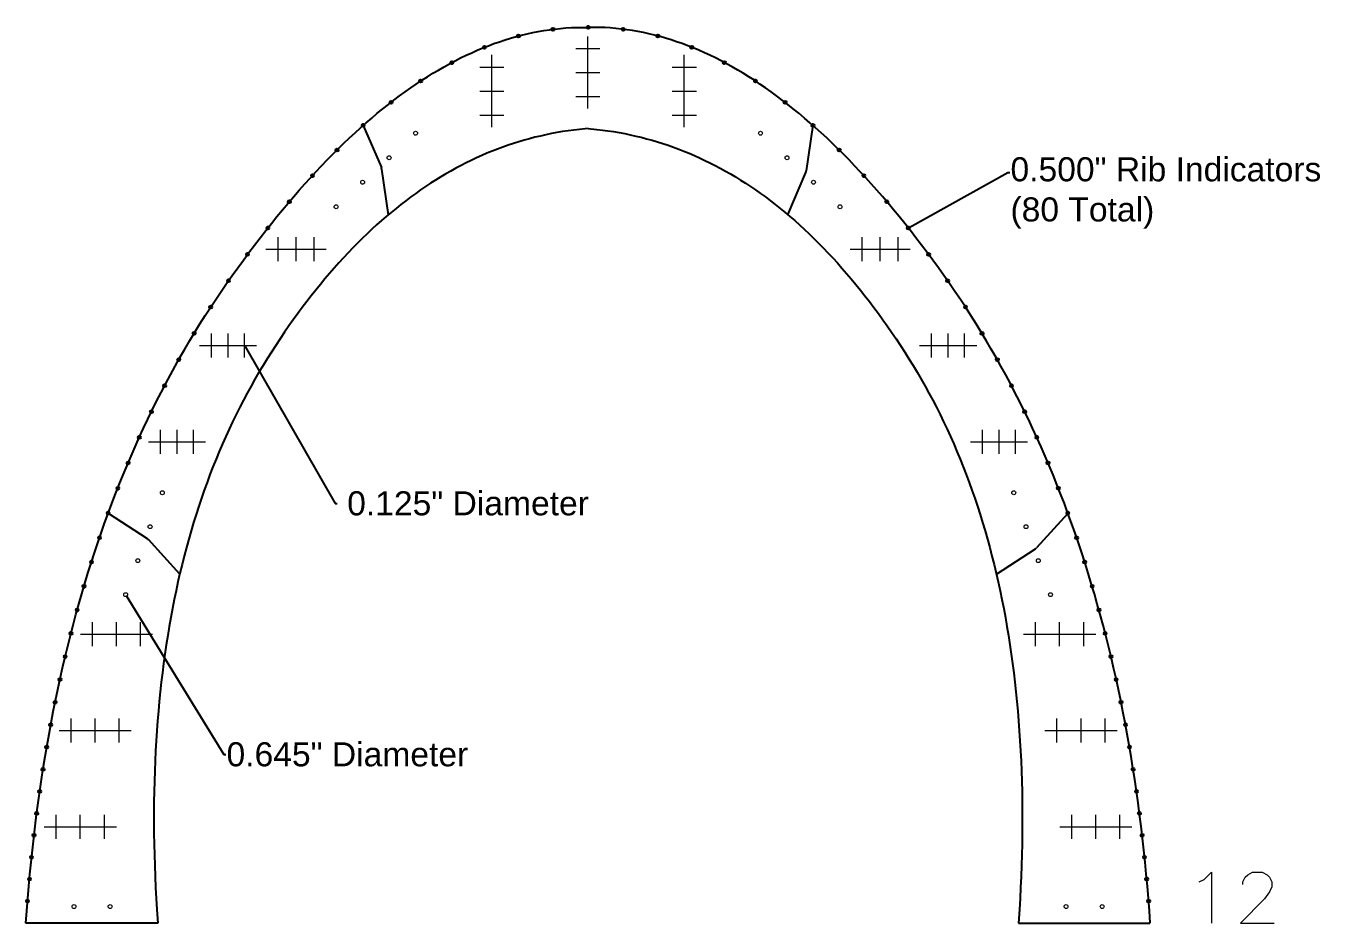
# Model space of a CAD drawing. Header units: inches. Extents: x -1683 to 11264, y -1696 to 865.
# Drawn here: x 1072.2 to 1287.4, y 194.8 to 343.9 of the extents above; entities that cross this region are included whole.
import ezdxf
from ezdxf import colors
from ezdxf.entities.mleader import LeaderData, LeaderLine
from ezdxf.math import Vec2, Vec3

# ---------------------------------------------------------------- set-up
doc = ezdxf.new("R2010")
doc.units = ezdxf.units.IN
doc.header["$MEASUREMENT"] = 0
doc.header["$PDMODE"] = 2
doc.header["$PDSIZE"] = 2
doc.layers.add('Annotation', color=7, linetype='Continuous', lineweight=9)
doc.layers.add('Drilling', color=3, linetype='Continuous', lineweight=13)
doc.layers.add('OLD1', color=1, linetype='Continuous')
doc.styles.get("Standard").update_dxf_attribs({"font": 'Arial.ttf'})

# ---------------------------------------------------------------- blocks, each defined once
blk = doc.blocks.new('*U64')
at = {"layer": 'Drilling'}
blk.add_point((0, 0), dxfattribs=at)
blk = doc.blocks.new('*U65')
at = {"layer": 'Drilling', "color": 0, "linetype": 'ByBlock', "lineweight": -2, "transparency": 16777216}
for p in [(0, 0), (4, 0), (8, 0)]:
    blk.add_blockref('*U64', p, dxfattribs=at)
blk = doc.blocks.new('*U66')
at = {"layer": 'Drilling'}
blk.add_point((0, 0), dxfattribs=at)
blk = doc.blocks.new('*U67')
at = {"layer": 'Drilling', "color": 0, "linetype": 'ByBlock', "lineweight": -2, "transparency": 16777216}
for p in [(0, 0), (4, 0), (8, 0)]:
    blk.add_blockref('*U66', p, dxfattribs=at)
blk = doc.blocks.new('*U68')
at = {"layer": 'Drilling'}
blk.add_point((0, 0), dxfattribs=at)
blk = doc.blocks.new('*U69')
at = {"layer": 'Drilling', "color": 0, "linetype": 'ByBlock', "lineweight": -2, "transparency": 16777216}
for p in [(0, 0), (4, 0), (8, 0)]:
    blk.add_blockref('*U68', p, dxfattribs=at)
blk = doc.blocks.new('*U70')
at = {"layer": 'Drilling'}
blk.add_point((0, 0), dxfattribs=at)
blk = doc.blocks.new('*U71')
at = {"layer": 'Drilling', "color": 0, "linetype": 'ByBlock', "lineweight": -2, "transparency": 16777216}
for p in [(0, 0), (2.75, 0), (5.5, 0)]:
    blk.add_blockref('*U70', p, dxfattribs=at)
blk = doc.blocks.new('*U72')
at = {"layer": 'Drilling'}
blk.add_point((0, 0), dxfattribs=at)
blk = doc.blocks.new('*U73')
at = {"layer": 'Drilling', "color": 0, "linetype": 'ByBlock', "lineweight": -2, "transparency": 16777216}
for p in [(0, 0), (2.75, 0), (5.5, 0)]:
    blk.add_blockref('*U72', p, dxfattribs=at)
blk = doc.blocks.new('*U74')
at = {"layer": 'Drilling'}
blk.add_point((0, 0), dxfattribs=at)
blk = doc.blocks.new('*U75')
at = {"layer": 'Drilling', "color": 0, "linetype": 'ByBlock', "lineweight": -2, "transparency": 16777216}
for p in [(0, 0), (3, 0), (6, 0)]:
    blk.add_blockref('*U74', p, dxfattribs=at)
blk = doc.blocks.new('*U76')
at = {"layer": 'Drilling'}
blk.add_point((0, 0), dxfattribs=at)
blk = doc.blocks.new('*U77')
at = {"layer": 'Drilling', "color": 0, "linetype": 'ByBlock', "lineweight": -2, "transparency": 16777216}
for p in [(0, 0), (4, 0), (8, 0)]:
    blk.add_blockref('*U76', p, dxfattribs=at)
blk = doc.blocks.new('*U78')
at = {"layer": 'Drilling'}
blk.add_point((0, 0), dxfattribs=at)
blk = doc.blocks.new('*U79')
at = {"layer": 'Drilling', "color": 0, "linetype": 'ByBlock', "lineweight": -2, "transparency": 16777216}
for p in [(0, 0), (4, 0), (8, 0)]:
    blk.add_blockref('*U78', p, dxfattribs=at)
blk = doc.blocks.new('*U80')
at = {"layer": 'Drilling'}
blk.add_point((0, 0), dxfattribs=at)
blk = doc.blocks.new('*U81')
at = {"layer": 'Drilling', "color": 0, "linetype": 'ByBlock', "lineweight": -2, "transparency": 16777216}
for p in [(0, 0), (4, 0), (8, 0)]:
    blk.add_blockref('*U80', p, dxfattribs=at)
blk = doc.blocks.new('*U82')
at = {"layer": 'Drilling'}
blk.add_point((0, 0), dxfattribs=at)
blk = doc.blocks.new('*U83')
at = {"layer": 'Drilling', "color": 0, "linetype": 'ByBlock', "lineweight": -2, "transparency": 16777216}
for p in [(0, 0), (4, 0), (8, 0)]:
    blk.add_blockref('*U82', p, dxfattribs=at)
blk = doc.blocks.new('*U84')
at = {"layer": 'Drilling'}
blk.add_point((0, 0), dxfattribs=at)
blk = doc.blocks.new('*U85')
at = {"layer": 'Drilling', "color": 0, "linetype": 'ByBlock', "lineweight": -2, "transparency": 16777216}
for p in [(0, 0), (4, 0), (8, 0)]:
    blk.add_blockref('*U84', p, dxfattribs=at)
blk = doc.blocks.new('*U86')
at = {"layer": 'Drilling'}
blk.add_point((0, 0), dxfattribs=at)
blk = doc.blocks.new('*U87')
at = {"layer": 'Drilling', "color": 0, "linetype": 'ByBlock', "lineweight": -2, "transparency": 16777216}
for p in [(0, 0), (2.75, 0), (5.5, 0)]:
    blk.add_blockref('*U86', p, dxfattribs=at)
blk = doc.blocks.new('*U88')
at = {"layer": 'Drilling'}
blk.add_point((0, 0), dxfattribs=at)
blk = doc.blocks.new('*U89')
at = {"layer": 'Drilling', "color": 0, "linetype": 'ByBlock', "lineweight": -2, "transparency": 16777216}
for p in [(0, 0), (2.75, 0), (5.5, 0)]:
    blk.add_blockref('*U88', p, dxfattribs=at)
blk = doc.blocks.new('*U90')
at = {"layer": 'Drilling'}
blk.add_point((0, 0), dxfattribs=at)
blk = doc.blocks.new('*U91')
at = {"layer": 'Drilling', "color": 0, "linetype": 'ByBlock', "lineweight": -2, "transparency": 16777216}
for p in [(0, 0), (3, 0), (6, 0)]:
    blk.add_blockref('*U90', p, dxfattribs=at)
blk = doc.blocks.new('*U92')
at = {"layer": 'Drilling'}
blk.add_point((0, 0), dxfattribs=at)
blk = doc.blocks.new('*U93')
at = {"layer": 'Drilling', "color": 0, "linetype": 'ByBlock', "lineweight": -2, "transparency": 16777216}
for p in [(0, 0), (4, 0), (8, 0)]:
    blk.add_blockref('*U92', p, dxfattribs=at)

msp = doc.modelspace()

# ---------------------------------------------------------------- linework, layer by layer
for p, q in [((1128.29466, 327.39499), (1131.31872, 320.38901)), ((1203.03548, 327.42089), (1201.94865, 319.85061)), ((1132.47728, 312.56453), (1131.39045, 320.13482)), ((1198.88212, 312.56453), (1201.87883, 319.60088)), ((1085.91143, 262.96619), (1092.40179, 258.72718)), ((1245.46044, 262.93279), (1240.24309, 257.21584)), ((1097.79849, 252.81367), (1092.59636, 258.561)), ((1233.56091, 252.81367), (1240.05127, 257.05268)), ((1094.146, 194.83765), (1072.22002, 194.83765)), ((1237.2134, 194.83765), (1259.06534, 194.83765))]:
    msp.add_line(p, q)
for points in [[(1072.22002, 194.83765), (1072.3681, 196.88986), (1072.52848, 198.9303), (1072.70118, 200.95898), (1072.88619, 202.97589), (1073.08352, 204.98104), (1073.29316, 206.97442), (1073.51511, 208.95603), (1073.74937, 210.92587), (1073.99595, 212.88395), (1074.25483, 214.83026), (1074.52603, 216.76481), (1074.80955, 218.68758), (1075.10537, 220.59859), (1075.41351, 222.49784), (1075.73396, 224.38532), (1076.06673, 226.26103), (1076.4118, 228.12497), (1076.76919, 229.97714), (1077.13889, 231.81755), (1077.52091, 233.6462), (1077.91523, 235.46307), (1078.32187, 237.26818), (1078.74082, 239.06152), (1079.17209, 240.8431), (1079.61566, 242.61291), (1080.07155, 244.37095), (1080.53975, 246.11722), (1081.02027, 247.85173), (1081.51309, 249.57447), (1082.01823, 251.28545), (1082.53569, 252.98465), (1083.06545, 254.67209), (1083.60753, 256.34777), (1084.16192, 258.01167), (1084.72862, 259.66381), (1085.30763, 261.30419), (1085.89896, 262.93279), (1086.5026, 264.54963), (1087.11856, 266.15471), (1087.74682, 267.74801), (1088.3874, 269.32955), (1089.04029, 270.89932), (1089.70549, 272.45733), (1090.38301, 274.00357), (1091.07283, 275.53804), (1091.77498, 277.06074), (1092.48943, 278.57168), (1093.21619, 280.07085), (1093.95527, 281.55826), (1094.70666, 283.0339), (1095.47037, 284.49777), (1096.24638, 285.94987), (1097.03471, 287.39021), (1097.83535, 288.81878), (1098.64831, 290.23558), (1099.47357, 291.64062), (1100.31115, 293.03389), (1101.16104, 294.41539), (1102.02325, 295.78513), (1102.89777, 297.14309), (1103.78459, 298.4893), (1104.68374, 299.82373), (1105.59519, 301.1464), (1106.51896, 302.4573), (1107.44879, 303.752), (1108.37846, 305.02604), (1109.30794, 306.27944), (1110.23726, 307.51219), (1111.1664, 308.72428), (1112.09536, 309.91573), (1113.02415, 311.08653), (1113.95276, 312.23668), (1114.8812, 313.36618), (1115.80947, 314.47503), (1116.73756, 315.56324), (1117.66547, 316.63079), (1118.59321, 317.67769), (1119.52078, 318.70395), (1120.44817, 319.70955), (1121.37539, 320.69451), (1122.30243, 321.65881), (1123.2293, 322.60247), (1124.15599, 323.52548), (1125.08251, 324.42783), (1126.00885, 325.30954), (1126.93502, 326.1706), (1127.86101, 327.01101), (1128.78683, 327.83077), (1129.71248, 328.62989), (1130.63795, 329.40835), (1131.56324, 330.16616), (1132.48836, 330.90332), (1133.41331, 331.61984), (1134.33808, 332.3157), (1135.26268, 332.99092), (1136.1871, 333.64549), (1137.11134, 334.2794), (1138.03542, 334.89267), (1138.95931, 335.48529), (1139.88304, 336.05726), (1140.80659, 336.60858), (1141.72996, 337.13925), (1142.65316, 337.64927), (1143.57618, 338.13864), (1144.49903, 338.60736), (1145.42171, 339.05544), (1146.34421, 339.48286), (1147.26653, 339.88964), (1148.18869, 340.27576), (1149.11066, 340.64124), (1150.03246, 340.98606), (1150.95409, 341.31024), (1151.87554, 341.61377), (1152.79682, 341.89665), (1153.71792, 342.15888), (1154.63885, 342.40046), (1155.55961, 342.62139), (1156.48018, 342.82167), (1157.40059, 343.0013), (1158.32082, 343.16028), (1159.24087, 343.29862), (1160.16075, 343.4163), (1161.08046, 343.51334), (1161.99999, 343.58972), (1162.91935, 343.64546), (1163.83853, 343.68055), (1164.75753, 343.69498), (1165.6797, 343.68877)], [(1259.13938, 194.83765), (1258.99131, 196.88986), (1258.83092, 198.9303), (1258.65822, 200.95898), (1258.47321, 202.97589), (1258.27588, 204.98104), (1258.06624, 206.97442), (1257.84429, 208.95603), (1257.61003, 210.92587), (1257.36345, 212.88395), (1257.10457, 214.83026), (1256.83337, 216.76481), (1256.54985, 218.68758), (1256.25403, 220.59859), (1255.94589, 222.49784), (1255.62544, 224.38532), (1255.29267, 226.26103), (1254.9476, 228.12497), (1254.59021, 229.97714), (1254.22051, 231.81755), (1253.8385, 233.6462), (1253.44417, 235.46307), (1253.03753, 237.26818), (1252.61858, 239.06152), (1252.18732, 240.8431), (1251.74374, 242.61291), (1251.28785, 244.37095), (1250.81965, 246.11722), (1250.33913, 247.85173), (1249.84631, 249.57447), (1249.34117, 251.28545), (1248.82371, 252.98465), (1248.29395, 254.67209), (1247.75187, 256.34777), (1247.19748, 258.01167), (1246.63078, 259.66381), (1246.05177, 261.30419), (1245.46044, 262.93279), (1244.8568, 264.54963), (1244.24085, 266.15471), (1243.61258, 267.74801), (1242.972, 269.32955), (1242.31911, 270.89932), (1241.65391, 272.45733), (1240.97639, 274.00357), (1240.28657, 275.53804), (1239.58443, 277.06074), (1238.86997, 278.57168), (1238.14321, 280.07085), (1237.40413, 281.55826), (1236.65274, 283.0339), (1235.88903, 284.49777), (1235.11302, 285.94987), (1234.32469, 287.39021), (1233.52405, 288.81878), (1232.71109, 290.23558), (1231.88583, 291.64062), (1231.04825, 293.03389), (1230.19836, 294.41539), (1229.33615, 295.78513), (1228.46164, 297.14309), (1227.57481, 298.4893), (1226.67566, 299.82373), (1225.76421, 301.1464), (1224.84044, 302.4573), (1223.91061, 303.752), (1222.98094, 305.02604), (1222.05146, 306.27944), (1221.12214, 307.51219), (1220.19301, 308.72428), (1219.26404, 309.91573), (1218.33525, 311.08653), (1217.40664, 312.23668), (1216.4782, 313.36618), (1215.54993, 314.47503), (1214.62184, 315.56324), (1213.69393, 316.63079), (1212.76619, 317.67769), (1211.83862, 318.70395), (1210.91123, 319.70955), (1209.98401, 320.69451), (1209.05697, 321.65881), (1208.13011, 322.60247), (1207.20341, 323.52548), (1206.27689, 324.42783), (1205.35055, 325.30954), (1204.42438, 326.1706), (1203.49839, 327.01101), (1202.57257, 327.83077), (1201.64692, 328.62989), (1200.72145, 329.40835), (1199.79616, 330.16616), (1198.87104, 330.90332), (1197.94609, 331.61984), (1197.02132, 332.3157), (1196.09673, 332.99092), (1195.1723, 333.64549), (1194.24806, 334.2794), (1193.32398, 334.89267), (1192.40009, 335.48529), (1191.47636, 336.05726), (1190.55281, 336.60858), (1189.62944, 337.13925), (1188.70624, 337.64927), (1187.78322, 338.13864), (1186.86037, 338.60736), (1185.93769, 339.05544), (1185.01519, 339.48286), (1184.09287, 339.88964), (1183.17072, 340.27576), (1182.24874, 340.64124), (1181.32694, 340.98606), (1180.40531, 341.31024), (1179.48386, 341.61377), (1178.56258, 341.89665), (1177.64148, 342.15888), (1176.72055, 342.40046), (1175.7998, 342.62139), (1174.87922, 342.82167), (1173.95881, 343.0013), (1173.03858, 343.16028), (1172.11853, 343.29862), (1171.19865, 343.4163), (1170.27894, 343.51334), (1169.35941, 343.58972), (1168.44006, 343.64546), (1167.52087, 343.68055), (1166.60187, 343.69498), (1165.6797, 343.68877)], [(1165.6797, 326.8838), (1165.19417, 326.842), (1164.24798, 326.74483), (1163.30682, 326.63243), (1162.37062, 326.5048), (1161.4393, 326.36195), (1160.51278, 326.20389), (1159.59096, 326.03063), (1158.67377, 325.84217), (1157.76112, 325.63849), (1156.85291, 325.41959), (1155.94907, 325.18546), (1155.0495, 324.93607), (1154.15413, 324.6714), (1153.26287, 324.39143), (1152.37563, 324.09611), (1151.49235, 323.78542), (1150.61293, 323.45932), (1149.73732, 323.11776), (1148.86542, 322.7607), (1147.99719, 322.38808), (1147.13255, 321.99986), (1146.27143, 321.59598), (1145.41379, 321.17638), (1144.55958, 320.741), (1143.70873, 320.28979), (1142.86121, 319.82268), (1142.01697, 319.3396), (1141.17599, 318.8405), (1140.33822, 318.32531), (1139.50364, 317.79397), (1138.67222, 317.2464), (1137.84394, 316.68256), (1137.01879, 316.10237), (1136.19676, 315.50577), (1135.37784, 314.8927), (1134.56201, 314.26311), (1133.74929, 313.61693), (1132.93966, 312.95411), (1132.13314, 312.27458), (1131.32974, 311.57831), (1130.52946, 310.86523), (1129.73231, 310.1353), (1128.93831, 309.38846), (1128.14748, 308.62468), (1127.35983, 307.84392), (1126.57539, 307.04612), (1125.79417, 306.23125), (1125.01621, 305.39928), (1124.24152, 304.55017), (1123.47012, 303.68388), (1122.70206, 302.80039), (1121.93735, 301.89966), (1121.17602, 300.98168), (1120.4181, 300.04642), (1119.66362, 299.09385), (1118.9126, 298.12395), (1118.16509, 297.13671), (1117.42109, 296.1321), (1116.68066, 295.11011), (1115.9438, 294.07073), (1115.21056, 293.01394), (1114.48096, 291.93974), (1113.75503, 290.8481), (1113.03559, 289.74331), (1112.3299, 288.63272), (1111.6397, 287.51515), (1110.96227, 286.38634), (1110.29762, 285.24625), (1109.64574, 284.09483), (1109.00661, 282.93206), (1108.38025, 281.75791), (1107.76664, 280.57232), (1107.16578, 279.37528), (1106.57768, 278.16674), (1106.00234, 276.94668), (1105.43975, 275.71505), (1104.88994, 274.47183), (1104.35289, 273.21699), (1103.82863, 271.95049), (1103.31715, 270.67231), (1102.81846, 269.38242), (1102.33259, 268.08079), (1101.85952, 266.76738), (1101.39929, 265.44219), (1100.95191, 264.10518), (1100.51737, 262.75633), (1100.09571, 261.39561), (1099.68693, 260.02301), (1099.29105, 258.63851), (1098.90809, 257.24208), (1098.53806, 255.83371), (1098.18098, 254.41338), (1097.83687, 252.98107), (1097.50574, 251.53677), (1097.18762, 250.08047), (1096.88251, 248.61215), (1096.59044, 247.1318), (1096.31143, 245.63941), (1096.04549, 244.13497), (1095.79264, 242.61847), (1095.5529, 241.0899), (1095.32629, 239.54926), (1095.11283, 237.99654), (1094.91253, 236.43173), (1094.72541, 234.85483), (1094.5515, 233.26583), (1094.3908, 231.66473), (1094.24333, 230.05152), (1094.10912, 228.42622), (1093.98817, 226.78881), (1093.88051, 225.13929), (1093.78615, 223.47766), (1093.70511, 221.80393), (1093.63739, 220.11809), (1093.58303, 218.42014), (1093.54202, 216.71009), (1093.5144, 214.98794), (1093.50016, 213.25369), (1093.49933, 211.50735), (1093.51192, 209.74891), (1093.53794, 207.97839), (1093.57741, 206.19577), (1093.63033, 204.40108), (1093.69672, 202.59431), (1093.7766, 200.77546), (1093.86997, 198.94455), (1093.97699, 197.099), (1094.146, 194.83765)], [(1165.6797, 326.8838), (1166.16523, 326.842), (1167.11143, 326.74483), (1168.05258, 326.63243), (1168.98878, 326.5048), (1169.9201, 326.36195), (1170.84662, 326.20389), (1171.76844, 326.03063), (1172.68563, 325.84217), (1173.59829, 325.63849), (1174.50649, 325.41959), (1175.41033, 325.18546), (1176.3099, 324.93607), (1177.20527, 324.6714), (1178.09653, 324.39143), (1178.98377, 324.09611), (1179.86705, 323.78542), (1180.74647, 323.45932), (1181.62208, 323.11776), (1182.49398, 322.7607), (1183.36221, 322.38808), (1184.22686, 321.99986), (1185.08797, 321.59598), (1185.94561, 321.17638), (1186.79982, 320.741), (1187.65067, 320.28979), (1188.49819, 319.82268), (1189.34243, 319.3396), (1190.18341, 318.8405), (1191.02118, 318.32531), (1191.85577, 317.79397), (1192.68718, 317.2464), (1193.51546, 316.68256), (1194.34061, 316.10237), (1195.16264, 315.50577), (1195.98156, 314.8927), (1196.79739, 314.26311), (1197.61011, 313.61693), (1198.41974, 312.95411), (1199.22626, 312.27458), (1200.02966, 311.57831), (1200.82995, 310.86523), (1201.62709, 310.1353), (1202.42109, 309.38846), (1203.21192, 308.62468), (1203.99957, 307.84392), (1204.78401, 307.04612), (1205.56523, 306.23125), (1206.3432, 305.39928), (1207.11789, 304.55017), (1207.88928, 303.68388), (1208.65734, 302.80039), (1209.42205, 301.89966), (1210.18338, 300.98168), (1210.9413, 300.04642), (1211.69578, 299.09385), (1212.4468, 298.12395), (1213.19432, 297.13671), (1213.93831, 296.1321), (1214.67875, 295.11011), (1215.4156, 294.07073), (1216.14884, 293.01394), (1216.87844, 291.93974), (1217.60437, 290.8481), (1218.32381, 289.74331), (1219.0295, 288.63272), (1219.71971, 287.51515), (1220.39713, 286.38634), (1221.06178, 285.24625), (1221.71366, 284.09483), (1222.35279, 282.93206), (1222.97915, 281.75791), (1223.59277, 280.57232), (1224.19362, 279.37528), (1224.78172, 278.16674), (1225.35706, 276.94668), (1225.91965, 275.71505), (1226.46946, 274.47183), (1227.00651, 273.21699), (1227.53077, 271.95049), (1228.04225, 270.67231), (1228.54094, 269.38242), (1229.02682, 268.08079), (1229.49988, 266.76738), (1229.96011, 265.44219), (1230.4075, 264.10518), (1230.84203, 262.75633), (1231.26369, 261.39561), (1231.67247, 260.02301), (1232.06835, 258.63851), (1232.45131, 257.24208), (1232.82134, 255.83371), (1233.17842, 254.41338), (1233.52253, 252.98107), (1233.85366, 251.53677), (1234.17179, 250.08047), (1234.47689, 248.61215), (1234.76896, 247.1318), (1235.04798, 245.63941), (1235.31392, 244.13497), (1235.56676, 242.61847), (1235.8065, 241.0899), (1236.03311, 239.54926), (1236.24657, 237.99654), (1236.44687, 236.43173), (1236.63399, 234.85483), (1236.8079, 233.26583), (1236.9686, 231.66473), (1237.11607, 230.05152), (1237.25028, 228.42622), (1237.37123, 226.78881), (1237.47889, 225.13929), (1237.57325, 223.47766), (1237.65429, 221.80393), (1237.72201, 220.11809), (1237.77637, 218.42014), (1237.81738, 216.71009), (1237.845, 214.98794), (1237.85924, 213.25369), (1237.86007, 211.50735), (1237.84748, 209.74891), (1237.82146, 207.97839), (1237.78199, 206.19577), (1237.72907, 204.40108), (1237.66268, 202.59431), (1237.5828, 200.77546), (1237.48943, 198.94455), (1237.38241, 197.099), (1237.2134, 194.83765)]]:
    msp.add_lwpolyline(points)
for points in [[(1131.39045, 320.13482), (1131.37794, 320.22197), (1131.35361, 320.30818), (1131.31872, 320.38901)], [(1201.87883, 319.60088), (1201.9127, 319.6804), (1201.93637, 319.76505), (1201.94865, 319.85061)], [(1092.40179, 258.72718), (1092.4732, 258.68054), (1092.53912, 258.62423), (1092.59636, 258.561)], [(1240.05127, 257.05268), (1240.12154, 257.09858), (1240.1865, 257.15383), (1240.24309, 257.21584)]]:
    msp.add_open_spline(points, degree=3)
at = {"layer": 'Annotation'}
for points in [[(1267.29576, 201.66973), (1268.09953, 202.07162), (1269.3052, 203.27728), (1269.3052, 194.83764)], [(1274.52974, 201.26784), (1274.52974, 201.66973), (1274.93163, 202.47351), (1275.33352, 202.8754), (1276.13729, 203.27728), (1277.74485, 203.27728), (1278.54862, 202.8754), (1278.95051, 202.47351), (1279.3524, 201.66973), (1279.3524, 200.86596), (1278.95051, 200.06218), (1278.14673, 198.85652), (1274.12785, 194.83764), (1279.75429, 194.83764)]]:
    msp.add_lwpolyline(points, dxfattribs=at)
at = {"layer": 'Drilling'}
for centre in [(1137.00788, 326.10367), (1194.35152, 326.10367), (1132.60303, 322.0297), (1198.75637, 322.0297), (1128.19818, 317.95573), (1203.16122, 317.95573), (1123.79332, 313.88175), (1207.56608, 313.88175), (1094.90819, 266.3562), (1236.45121, 266.3562), (1092.87271, 260.71202), (1238.4867, 260.71202), (1090.83722, 255.06784), (1240.52218, 255.06784), (1088.80173, 249.42366), (1242.55767, 249.42366), (1080.22003, 197.58765), (1086.22003, 197.58765), (1245.13937, 197.58765), (1251.13937, 197.58765)]:
    msp.add_circle(centre, 0.3225, dxfattribs=at)
at = {"layer": 'OLD1'}
for centre in [(1154.07784, 342.25329), (1159.84362, 343.37573), (1165.6797, 343.68877), (1171.51578, 343.37573), (1177.28156, 342.25329), (1148.45354, 340.38075), (1182.90586, 340.38075), (1143.029, 337.84853), (1188.3304, 337.84853), (1137.84603, 334.76698), (1193.51338, 334.76698), (1132.93092, 331.24615), (1198.42849, 331.24615), (1128.29466, 327.39499), (1203.06474, 327.39499), (1123.93727, 323.30763), (1207.42213, 323.30763), (1119.85094, 319.06195), (1211.50847, 319.06195), (1116.02136, 314.72348), (1215.33804, 314.72348), (1112.43222, 310.34037), (1218.92718, 310.34037), (1109.06452, 305.95119), (1222.29488, 305.95119), (1105.90095, 301.58029), (1225.45846, 301.58029), (1102.94391, 297.21315), (1228.41549, 297.21315), (1100.19555, 292.8416), (1231.16385, 292.8416), (1097.64508, 288.47927), (1233.71432, 288.47927), (1095.282, 284.1367), (1236.0774, 284.1367), (1093.09579, 279.82248), (1238.26361, 279.82248), (1091.07556, 275.54395), (1240.28384, 275.54395), (1089.21315, 271.3042), (1242.14625, 271.3042), (1087.49542, 267.11045), (1243.86398, 267.11045), (1085.91143, 262.96619), (1245.44797, 262.96619), (1084.45606, 258.8692), (1246.90334, 258.8692), (1083.11478, 254.82457), (1248.24462, 254.82457), (1081.88335, 250.82858), (1249.47605, 250.82858), (1080.75154, 246.88169), (1250.60787, 246.88169), (1079.71142, 242.98219), (1251.64798, 242.98219), (1078.7567, 239.12713), (1252.6027, 239.12713), (1077.88259, 235.31267), (1253.47681, 235.31267), (1077.08231, 231.53589), (1254.27709, 231.53589), (1076.35034, 227.79299), (1255.00906, 227.79299), (1075.68207, 224.07965), (1255.67733, 224.07965), (1075.07328, 220.3913), (1256.28612, 220.3913), (1074.52019, 216.72311), (1256.83921, 216.72311), (1074.02066, 213.06976), (1257.33874, 213.06976), (1073.57103, 209.42623), (1257.78838, 209.42623), (1073.16829, 205.78709), (1258.19111, 205.78709), (1072.81013, 202.14664), (1258.54927, 202.14664), (1072.49457, 198.4989), (1258.86483, 198.4989)]:
    msp.add_circle(centre, 0.25, dxfattribs=at)

# ---------------------------------------------------------------- block references
at = {"layer": 'Drilling', "rotation": 270}
for name, p in [('*U79', (1165.65613, 340.18885)), ('*U77', (1149.6797, 337.10185))]:
    msp.add_blockref(name, p, dxfattribs=at)
at = {"layer": 'Drilling', "xscale": -1, "rotation": 90}
msp.add_blockref('*U93', (1181.6797, 337.10185), dxfattribs=at)
at = {"layer": 'Drilling'}
for name, p in [('*U75', (1114.13353, 306.83765)), ('*U73', (1103.07462, 290.83765)), ('*U71', (1094.60405, 274.83765)), ('*U69', (1083.28971, 242.83765)), ('*U67', (1079.73295, 226.83765)), ('*U65', (1077.2659, 210.83765))]:
    msp.add_blockref(name, p, dxfattribs=at)
at = {"layer": 'Drilling', "xscale": -1}
for name, p in [('*U91', (1217.22587, 306.83765)), ('*U89', (1228.28478, 290.83765)), ('*U87', (1236.75535, 274.83765)), ('*U85', (1248.0697, 242.83765)), ('*U83', (1251.62645, 226.83765)), ('*U81', (1254.0935, 210.83765))]:
    msp.add_blockref(name, p, dxfattribs=at)

# ---------------------------------------------------------------- leaders
at = {"layer": 'Annotation'}
ml = msp.add_multileader_mtext('Standard', dxfattribs=at)
ml.set_content('\\A1;0.500" Rib Indicators \\P(80 Total)', color=256)
ml.set_leader_properties()
ml.build(insert=Vec2(0, 0))
ml.multileader.update_dxf_attribs({"text_right_attachment_type": 6, "dogleg_length": 0.36, "arrow_head_size": 0.18})
ctx = ml.context
ctx.base_point, ctx.arrow_head_size, ctx.landing_gap_size, ctx.plane_origin = Vec3(1235.81075, 319.56214), 0.18, 0.09, Vec3(1360.99953, 298.85959)
ctx.right_attachment = 6
notes = []
notes.append((ctx, [(1, (1, 1, 0), (1235.45075, 319.56214), (1, 0), 0.36, [(0, [(1218.92718, 310.34037)], 0, [])])]))
ctx.mtext.insert, ctx.mtext.flow_direction = Vec3(1235.90075, 322.10785), 5
ml = msp.add_multileader_mtext('Standard', dxfattribs=at)
ml.set_content('\\A1; 0.125" Diameter', color=256)
ml.set_leader_properties()
ml.build(insert=Vec2(0, 0))
ml.multileader.update_dxf_attribs({"text_right_attachment_type": 6, "dogleg_length": 0.36, "arrow_head_size": 0.18})
ctx = ml.context
ctx.base_point, ctx.arrow_head_size, ctx.landing_gap_size, ctx.plane_origin = Vec3(1123.99463, 264.57343), 0.18, 0.09, Vec3(1249.18342, 243.87088)
ctx.right_attachment = 6
notes.append((ctx, [(1, (1, 1, 0), (1123.63463, 264.57343), (1, 0), 0.36, [(0, [(1108.57462, 290.83765)], 0, [])])]))
ctx.mtext.insert, ctx.mtext.flow_direction = Vec3(1124.08463, 266.60072), 5
ml = msp.add_multileader_mtext('Standard', dxfattribs=at)
ml.set_content('\\A1;0.645" Diameter', color=256)
ml.set_leader_properties()
ml.build(insert=Vec2(0, 0))
ml.multileader.update_dxf_attribs({"text_right_attachment_type": 6, "dogleg_length": 0.36, "arrow_head_size": 0.18})
ctx = ml.context
ctx.base_point, ctx.arrow_head_size, ctx.landing_gap_size, ctx.plane_origin = Vec3(1105.48511, 222.86333), 0.18, 0.09, Vec3(1230.67389, 202.16078)
ctx.right_attachment = 6
notes.append((ctx, [(1, (1, 1, 0), (1105.12511, 222.86333), (1, 0), 0.36, [(0, [(1088.80173, 249.42366)], 0, [])])]))
ctx.mtext.insert, ctx.mtext.flow_direction = Vec3(1105.57511, 224.89062), 5
for ctx, leaders in notes:
    for number, flags, end, landing, length, lines in leaders:
        leader = LeaderData()
        leader.index, (leader.has_last_leader_line, leader.has_dogleg_vector, leader.attachment_direction) = number, flags
        leader.last_leader_point, leader.dogleg_vector, leader.dogleg_length = Vec3(end), Vec3(landing), length
        for number, points, colour, breaks in lines:
            line = LeaderLine()
            line.index, line.vertices, line.color, line.breaks = number, Vec3.list(points), colors.encode_raw_color(colour), breaks
            leader.lines.append(line)
        ctx.leaders.append(leader)

doc.saveas('drawing.dxf')
